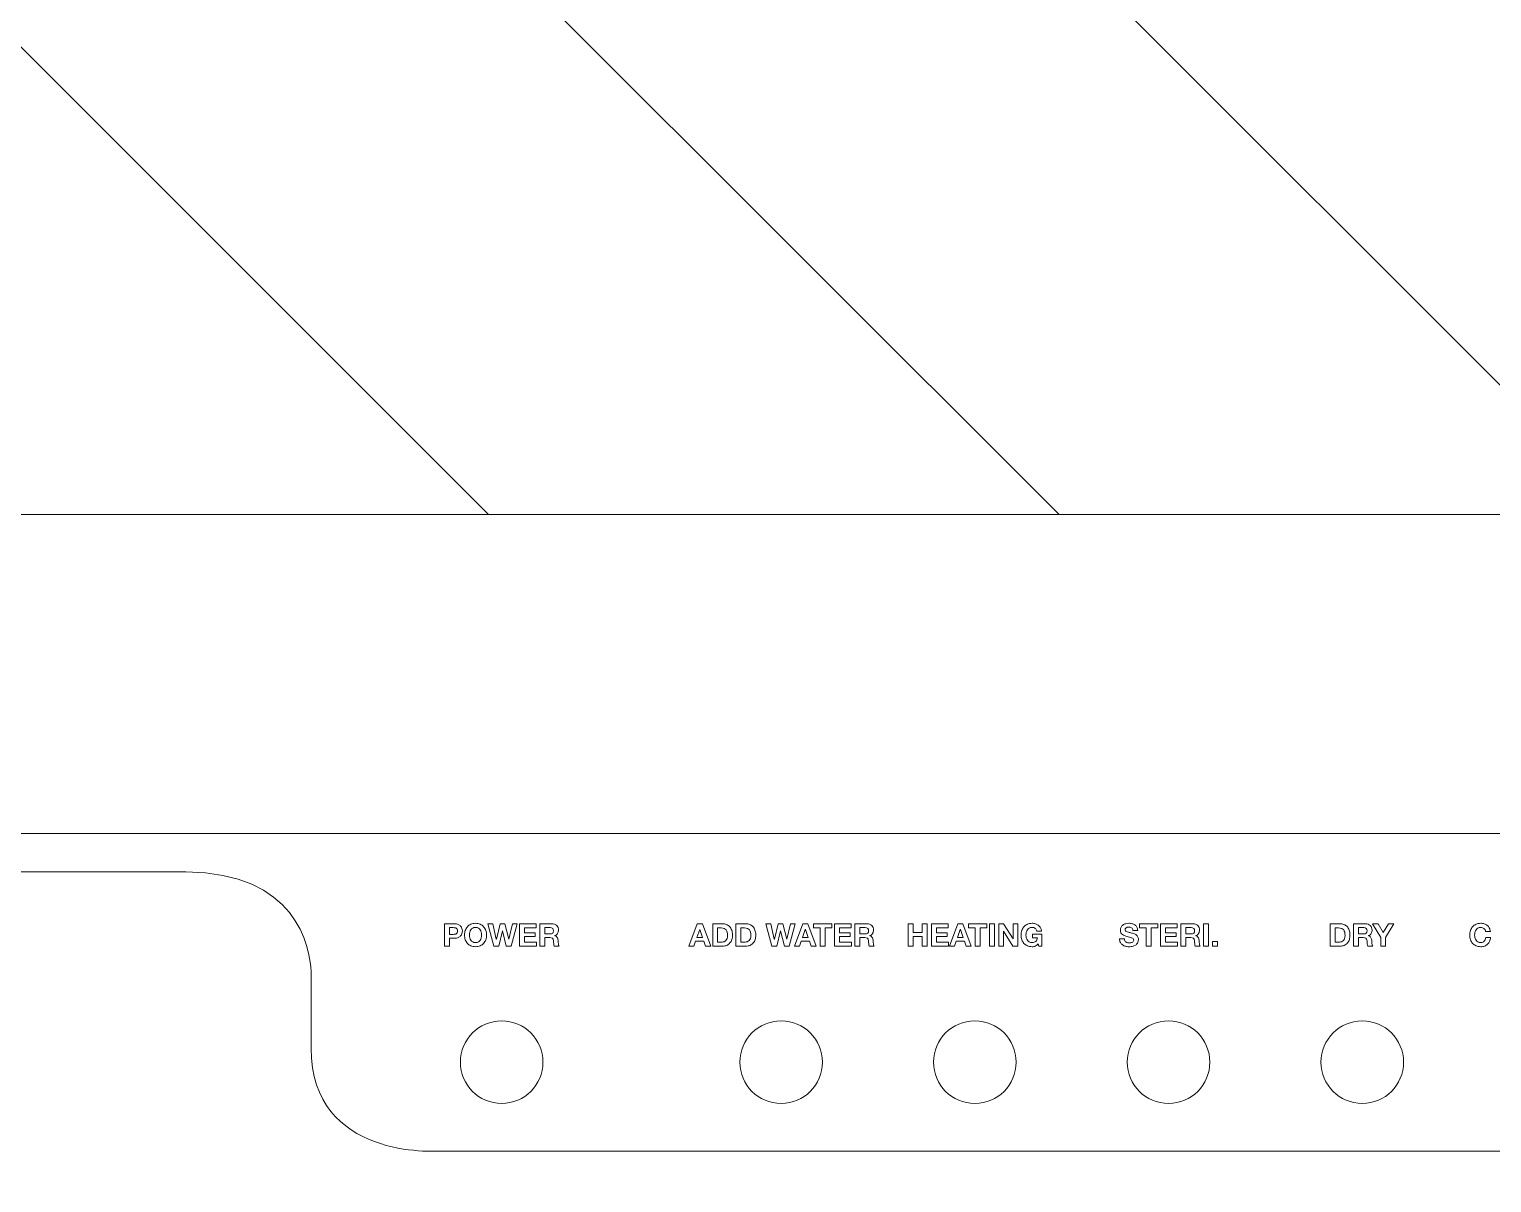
# Model space of a CAD drawing. Header units: millimetres. Extents: x 0 to 80449, y -23917 to 9476.
# Drawn here: x 9641.4 to 9871.7, y 4319.7 to 4501.4 of the extents above; entities that cross this region are included whole.
import ezdxf

# ---------------------------------------------------------------- set-up
doc = ezdxf.new("R2010")
doc.units = ezdxf.units.MM
doc.layers.get('0').update_dxf_attribs({"lineweight": 15})
doc.layers.add('D', color=3, linetype='Continuous', lineweight=13)

msp = doc.modelspace()

# ---------------------------------------------------------------- hatches: boundary and pattern name
at = {"layer": 'D'}
h = msp.add_hatch(dxfattribs=at)
h.set_pattern_fill('ANSI31', color=256, scale=20, angle=90, style=0)
h.set_pattern_definition([(135, (-17162.68, -4440.126), (-44.90128, -44.90128), [])])
h.paths.add_polyline_path([(10458.786, 4411.891), (11128.786, 4411.891), (11128.786, 5324.956), (8628.786, 5324.956), (8628.786, 4411.891), (9298.786, 4411.891), (9298.786, 2624.956), (9428.786, 2624.956), (9428.786, 4424.956), (10328.786, 4424.956), (10328.786, 2624.956), (10458.786, 2624.956)])

# ---------------------------------------------------------------- linework, layer by layer
for p, q in [((9428.786, 4424.956), (10328.786, 4424.956)), ((10253.786, 4374.706), (9503.786, 4374.706)), ((9503.786, 4368.706), (9666.065, 4368.706))]:
    msp.add_line(p, q)
for points in [[(9716.52, 4356.97), (9715.923, 4359.371), (9715.913, 4359.371), (9715.325, 4356.97), (9714.54, 4356.97), (9713.606, 4360.497), (9714.382, 4360.497), (9714.94, 4358.096), (9714.95, 4358.096), (9715.562, 4360.497), (9716.288, 4360.497), (9716.891, 4358.067), (9716.9, 4358.067), (9717.478, 4360.497), (9718.239, 4360.497), (9717.291, 4356.97), (9716.52, 4356.97)], [(9721.232, 4360.497), (9721.232, 4359.845), (9719.37, 4359.845), (9719.37, 4359.089), (9721.079, 4359.089), (9721.079, 4358.486), (9719.37, 4358.486), (9719.37, 4357.622), (9721.271, 4357.622), (9721.271, 4356.97), (9718.594, 4356.97), (9718.594, 4360.497), (9721.232, 4360.497)], [(9747.388, 4360.497), (9748.706, 4356.97), (9747.901, 4356.97), (9747.634, 4357.755), (9746.316, 4357.755), (9746.039, 4356.97), (9745.259, 4356.97), (9746.592, 4360.497), (9747.388, 4360.497)], [(9747.432, 4358.333), (9746.987, 4359.627), (9746.978, 4359.627), (9746.518, 4358.333), (9747.432, 4358.333)], [(9760.293, 4356.97), (9759.695, 4359.371), (9759.685, 4359.371), (9759.098, 4356.97), (9758.312, 4356.97), (9757.379, 4360.497), (9758.154, 4360.497), (9758.712, 4358.096), (9758.722, 4358.096), (9759.335, 4360.497), (9760.061, 4360.497), (9760.663, 4358.067), (9760.673, 4358.067), (9761.251, 4360.497), (9762.012, 4360.497), (9761.063, 4356.97), (9760.293, 4356.97)], [(9764.007, 4360.497), (9765.326, 4356.97), (9764.52, 4356.97), (9764.254, 4357.755), (9762.935, 4357.755), (9762.659, 4356.97), (9761.878, 4356.97), (9763.212, 4360.497), (9764.007, 4360.497)], [(9764.051, 4358.333), (9763.607, 4359.627), (9763.597, 4359.627), (9763.138, 4358.333), (9764.051, 4358.333)], [(9764.901, 4359.845), (9764.901, 4360.497), (9767.79, 4360.497), (9767.79, 4359.845), (9766.733, 4359.845), (9766.733, 4356.97), (9765.958, 4356.97), (9765.958, 4359.845), (9764.901, 4359.845)], [(9770.832, 4360.497), (9770.832, 4359.845), (9768.97, 4359.845), (9768.97, 4359.089), (9770.679, 4359.089), (9770.679, 4358.486), (9768.97, 4358.486), (9768.97, 4357.622), (9770.872, 4357.622), (9770.872, 4356.97), (9768.195, 4356.97), (9768.195, 4360.497), (9770.832, 4360.497)], [(9780.566, 4360.497), (9780.566, 4359.143), (9781.993, 4359.143), (9781.993, 4360.497), (9782.769, 4360.497), (9782.769, 4356.97), (9781.993, 4356.97), (9781.993, 4358.491), (9780.566, 4358.491), (9780.566, 4356.97), (9779.79, 4356.97), (9779.79, 4360.497), (9780.566, 4360.497)], [(9786.087, 4360.497), (9786.087, 4359.845), (9784.225, 4359.845), (9784.225, 4359.089), (9785.934, 4359.089), (9785.934, 4358.486), (9784.225, 4358.486), (9784.225, 4357.622), (9786.127, 4357.622), (9786.127, 4356.97), (9783.45, 4356.97), (9783.45, 4360.497), (9786.087, 4360.497)], [(9788.409, 4360.497), (9789.727, 4356.97), (9788.922, 4356.97), (9788.656, 4357.755), (9787.337, 4357.755), (9787.06, 4356.97), (9786.28, 4356.97), (9787.613, 4360.497), (9788.409, 4360.497)], [(9788.453, 4358.333), (9788.009, 4359.627), (9787.999, 4359.627), (9787.539, 4358.333), (9788.453, 4358.333)], [(9789.303, 4359.845), (9789.303, 4360.497), (9792.192, 4360.497), (9792.192, 4359.845), (9791.135, 4359.845), (9791.135, 4356.97), (9790.359, 4356.97), (9790.359, 4359.845), (9789.303, 4359.845)], [(9793.372, 4360.497), (9793.372, 4356.97), (9792.596, 4356.97), (9792.596, 4360.497), (9793.372, 4360.497)], [(9794.824, 4360.497), (9796.296, 4358.131), (9796.305, 4358.131), (9796.305, 4360.497), (9797.032, 4360.497), (9797.032, 4356.97), (9796.256, 4356.97), (9794.789, 4359.331), (9794.78, 4359.331), (9794.78, 4356.97), (9794.053, 4356.97), (9794.053, 4360.497), (9794.824, 4360.497)], [(9816.226, 4359.845), (9816.226, 4360.497), (9819.116, 4360.497), (9819.116, 4359.845), (9818.059, 4359.845), (9818.059, 4356.97), (9817.283, 4356.97), (9817.283, 4359.845), (9816.226, 4359.845)], [(9822.158, 4360.497), (9822.158, 4359.845), (9820.296, 4359.845), (9820.296, 4359.089), (9822.005, 4359.089), (9822.005, 4358.486), (9820.296, 4358.486), (9820.296, 4357.622), (9822.197, 4357.622), (9822.197, 4356.97), (9819.52, 4356.97), (9819.52, 4360.497), (9822.158, 4360.497)], [(9827.062, 4360.497), (9827.062, 4356.97), (9826.287, 4356.97), (9826.287, 4360.497), (9827.062, 4360.497)], [(9852.893, 4360.497), (9853.762, 4360.497), (9854.588, 4359.104), (9855.407, 4360.497), (9856.271, 4360.497), (9854.963, 4358.323), (9854.963, 4356.97), (9854.187, 4356.97), (9854.187, 4358.343), (9852.893, 4360.497)], [(9828.474, 4357.731), (9828.474, 4356.97), (9827.699, 4356.97), (9827.699, 4357.731), (9828.474, 4357.731)]]:
    msp.add_lwpolyline(points)
for centre in [(9715.786, 4338.706), (9759.786, 4338.706), (9790.286, 4338.706), (9820.786, 4338.706), (9851.286, 4338.706)]:
    msp.add_circle(centre, 6.5)
msp.add_open_spline([(9685.786, 4352.952), (9685.578, 4357.027), (9683.443, 4368.479), (9666.065, 4368.706)], degree=3)
for points, knots in [([(9708.386, 4360.497), (9708.606, 4360.497), (9708.794, 4360.464), (9708.949, 4360.4), (9709.104, 4360.336), (9709.23, 4360.251), (9709.327, 4360.146), (9709.424, 4360.04), (9709.495, 4359.92), (9709.539, 4359.785), (9709.584, 4359.65), (9709.606, 4359.51), (9709.606, 4359.366), (9709.606, 4359.224), (9709.584, 4359.085), (9709.539, 4358.948), (9709.495, 4358.812), (9709.424, 4358.69), (9709.327, 4358.585), (9709.23, 4358.48), (9709.104, 4358.395), (9708.949, 4358.331), (9708.794, 4358.267), (9708.606, 4358.235), (9708.386, 4358.235), (9708.386, 4358.235), (9707.571, 4358.235), (9707.571, 4358.235), (9707.571, 4358.235), (9707.571, 4356.97), (9707.571, 4356.97), (9707.571, 4356.97), (9706.795, 4356.97), (9706.795, 4356.97), (9706.795, 4356.97), (9706.795, 4360.497), (9706.795, 4360.497), (9706.795, 4360.497), (9708.386, 4360.497), (9708.386, 4360.497)], [0, 0, 0, 0, 1, 1, 1, 2, 2, 2, 3, 3, 3, 4, 4, 4, 5, 5, 5, 6, 6, 6, 7, 7, 7, 8, 8, 8, 9, 9, 9, 10, 10, 10, 11, 11, 11, 12, 12, 12, 13, 13, 13, 13]), ([(9708.173, 4358.837), (9708.262, 4358.837), (9708.348, 4358.844), (9708.43, 4358.857), (9708.512, 4358.87), (9708.585, 4358.895), (9708.648, 4358.933), (9708.71, 4358.971), (9708.76, 4359.025), (9708.798, 4359.094), (9708.836, 4359.163), (9708.855, 4359.254), (9708.855, 4359.366), (9708.855, 4359.478), (9708.836, 4359.568), (9708.798, 4359.637), (9708.76, 4359.706), (9708.71, 4359.76), (9708.648, 4359.798), (9708.585, 4359.835), (9708.512, 4359.861), (9708.43, 4359.874), (9708.348, 4359.887), (9708.262, 4359.894), (9708.173, 4359.894), (9708.173, 4359.894), (9707.571, 4359.894), (9707.571, 4359.894), (9707.571, 4359.894), (9707.571, 4358.837), (9707.571, 4358.837), (9707.571, 4358.837), (9708.173, 4358.837), (9708.173, 4358.837)], [0, 0, 0, 0, 1, 1, 1, 2, 2, 2, 3, 3, 3, 4, 4, 4, 5, 5, 5, 6, 6, 6, 7, 7, 7, 8, 8, 8, 9, 9, 9, 10, 10, 10, 11, 11, 11, 11]), ([(9710.055, 4359.452), (9710.134, 4359.678), (9710.248, 4359.874), (9710.396, 4360.042), (9710.544, 4360.21), (9710.726, 4360.342), (9710.942, 4360.437), (9711.157, 4360.533), (9711.4, 4360.58), (9711.67, 4360.58), (9711.943, 4360.58), (9712.187, 4360.533), (9712.401, 4360.437), (9712.615, 4360.342), (9712.796, 4360.21), (9712.944, 4360.042), (9713.093, 4359.874), (9713.206, 4359.678), (9713.285, 4359.452), (9713.364, 4359.226), (9713.404, 4358.982), (9713.404, 4358.719), (9713.404, 4358.462), (9713.364, 4358.222), (9713.285, 4358), (9713.206, 4357.778), (9713.093, 4357.584), (9712.944, 4357.42), (9712.796, 4357.255), (9712.615, 4357.126), (9712.401, 4357.032), (9712.187, 4356.938), (9711.943, 4356.891), (9711.67, 4356.891), (9711.4, 4356.891), (9711.157, 4356.938), (9710.942, 4357.032), (9710.726, 4357.126), (9710.544, 4357.255), (9710.396, 4357.42), (9710.248, 4357.584), (9710.134, 4357.778), (9710.055, 4358), (9709.976, 4358.222), (9709.937, 4358.462), (9709.937, 4358.719), (9709.937, 4358.982), (9709.976, 4359.226), (9710.055, 4359.452)], [0, 0, 0, 0, 1, 1, 1, 2, 2, 2, 3, 3, 3, 4, 4, 4, 5, 5, 5, 6, 6, 6, 7, 7, 7, 8, 8, 8, 9, 9, 9, 10, 10, 10, 11, 11, 11, 12, 12, 12, 13, 13, 13, 14, 14, 14, 15, 15, 15, 16, 16, 16, 16]), ([(9710.764, 4358.286), (9710.798, 4358.146), (9710.854, 4358.02), (9710.929, 4357.909), (9711.005, 4357.797), (9711.104, 4357.707), (9711.226, 4357.639), (9711.347, 4357.572), (9711.496, 4357.538), (9711.67, 4357.538), (9711.845, 4357.538), (9711.993, 4357.572), (9712.115, 4357.639), (9712.236, 4357.707), (9712.335, 4357.797), (9712.411, 4357.909), (9712.487, 4358.02), (9712.542, 4358.146), (9712.576, 4358.286), (9712.611, 4358.426), (9712.628, 4358.57), (9712.628, 4358.719), (9712.628, 4358.873), (9712.611, 4359.023), (9712.576, 4359.168), (9712.542, 4359.313), (9712.487, 4359.442), (9712.411, 4359.556), (9712.335, 4359.669), (9712.236, 4359.76), (9712.115, 4359.827), (9711.993, 4359.895), (9711.845, 4359.929), (9711.67, 4359.929), (9711.496, 4359.929), (9711.347, 4359.895), (9711.226, 4359.827), (9711.104, 4359.76), (9711.005, 4359.669), (9710.929, 4359.556), (9710.854, 4359.442), (9710.798, 4359.313), (9710.764, 4359.168), (9710.729, 4359.023), (9710.712, 4358.873), (9710.712, 4358.719), (9710.712, 4358.57), (9710.729, 4358.426), (9710.764, 4358.286)], [0, 0, 0, 0, 1, 1, 1, 2, 2, 2, 3, 3, 3, 4, 4, 4, 5, 5, 5, 6, 6, 6, 7, 7, 7, 8, 8, 8, 9, 9, 9, 10, 10, 10, 11, 11, 11, 12, 12, 12, 13, 13, 13, 14, 14, 14, 15, 15, 15, 16, 16, 16, 16]), ([(9723.696, 4360.497), (9723.854, 4360.497), (9723.997, 4360.471), (9724.123, 4360.42), (9724.25, 4360.369), (9724.359, 4360.299), (9724.449, 4360.21), (9724.54, 4360.121), (9724.609, 4360.018), (9724.657, 4359.901), (9724.705, 4359.784), (9724.729, 4359.659), (9724.729, 4359.524), (9724.729, 4359.316), (9724.685, 4359.137), (9724.598, 4358.985), (9724.51, 4358.834), (9724.368, 4358.719), (9724.17, 4358.64), (9724.17, 4358.64), (9724.17, 4358.63), (9724.17, 4358.63), (9724.266, 4358.603), (9724.345, 4358.563), (9724.407, 4358.509), (9724.47, 4358.454), (9724.521, 4358.39), (9724.561, 4358.316), (9724.6, 4358.242), (9724.629, 4358.16), (9724.647, 4358.072), (9724.665, 4357.983), (9724.677, 4357.894), (9724.684, 4357.805), (9724.687, 4357.749), (9724.691, 4357.683), (9724.694, 4357.607), (9724.697, 4357.532), (9724.703, 4357.454), (9724.711, 4357.375), (9724.719, 4357.296), (9724.733, 4357.221), (9724.751, 4357.151), (9724.769, 4357.08), (9724.796, 4357.02), (9724.832, 4356.97), (9724.832, 4356.97), (9724.057, 4356.97), (9724.057, 4356.97), (9724.014, 4357.082), (9723.988, 4357.215), (9723.978, 4357.37), (9723.968, 4357.525), (9723.953, 4357.673), (9723.933, 4357.815), (9723.907, 4357.999), (9723.851, 4358.134), (9723.765, 4358.22), (9723.68, 4358.305), (9723.54, 4358.348), (9723.346, 4358.348), (9723.346, 4358.348), (9722.57, 4358.348), (9722.57, 4358.348), (9722.57, 4358.348), (9722.57, 4356.97), (9722.57, 4356.97), (9722.57, 4356.97), (9721.795, 4356.97), (9721.795, 4356.97), (9721.795, 4356.97), (9721.795, 4360.497), (9721.795, 4360.497), (9721.795, 4360.497), (9723.696, 4360.497), (9723.696, 4360.497)], [0, 0, 0, 0, 1, 1, 1, 2, 2, 2, 3, 3, 3, 4, 4, 4, 5, 5, 5, 6, 6, 6, 7, 7, 7, 8, 8, 8, 9, 9, 9, 10, 10, 10, 11, 11, 11, 12, 12, 12, 13, 13, 13, 14, 14, 14, 15, 15, 15, 16, 16, 16, 17, 17, 17, 18, 18, 18, 19, 19, 19, 20, 20, 20, 21, 21, 21, 22, 22, 22, 23, 23, 23, 24, 24, 24, 25, 25, 25, 25]), ([(9723.42, 4358.901), (9723.598, 4358.901), (9723.731, 4358.941), (9723.82, 4359.02), (9723.909, 4359.099), (9723.953, 4359.227), (9723.953, 4359.405), (9723.953, 4359.576), (9723.909, 4359.701), (9723.82, 4359.778), (9723.731, 4359.855), (9723.598, 4359.894), (9723.42, 4359.894), (9723.42, 4359.894), (9722.57, 4359.894), (9722.57, 4359.894), (9722.57, 4359.894), (9722.57, 4358.901), (9722.57, 4358.901), (9722.57, 4358.901), (9723.42, 4358.901), (9723.42, 4358.901)], [0, 0, 0, 0, 1, 1, 1, 2, 2, 2, 3, 3, 3, 4, 4, 4, 5, 5, 5, 6, 6, 6, 7, 7, 7, 7]), ([(9750.534, 4360.497), (9750.761, 4360.497), (9750.972, 4360.46), (9751.168, 4360.388), (9751.364, 4360.315), (9751.534, 4360.207), (9751.677, 4360.062), (9751.82, 4359.917), (9751.932, 4359.736), (9752.013, 4359.519), (9752.093, 4359.301), (9752.134, 4359.046), (9752.134, 4358.753), (9752.134, 4358.496), (9752.101, 4358.259), (9752.035, 4358.042), (9751.969, 4357.825), (9751.87, 4357.637), (9751.736, 4357.479), (9751.603, 4357.321), (9751.436, 4357.197), (9751.237, 4357.106), (9751.038, 4357.015), (9750.803, 4356.97), (9750.534, 4356.97), (9750.534, 4356.97), (9749.012, 4356.97), (9749.012, 4356.97), (9749.012, 4356.97), (9749.012, 4360.497), (9749.012, 4360.497), (9749.012, 4360.497), (9750.534, 4360.497), (9750.534, 4360.497)], [0, 0, 0, 0, 1, 1, 1, 2, 2, 2, 3, 3, 3, 4, 4, 4, 5, 5, 5, 6, 6, 6, 7, 7, 7, 8, 8, 8, 9, 9, 9, 10, 10, 10, 11, 11, 11, 11]), ([(9750.479, 4357.622), (9750.591, 4357.622), (9750.7, 4357.64), (9750.805, 4357.676), (9750.911, 4357.713), (9751.004, 4357.773), (9751.087, 4357.857), (9751.169, 4357.941), (9751.235, 4358.05), (9751.284, 4358.185), (9751.334, 4358.32), (9751.358, 4358.485), (9751.358, 4358.679), (9751.358, 4358.857), (9751.341, 4359.017), (9751.307, 4359.161), (9751.272, 4359.304), (9751.215, 4359.426), (9751.136, 4359.529), (9751.057, 4359.63), (9750.953, 4359.709), (9750.823, 4359.763), (9750.692, 4359.817), (9750.532, 4359.845), (9750.341, 4359.845), (9750.341, 4359.845), (9749.788, 4359.845), (9749.788, 4359.845), (9749.788, 4359.845), (9749.788, 4357.622), (9749.788, 4357.622), (9749.788, 4357.622), (9750.479, 4357.622), (9750.479, 4357.622)], [0, 0, 0, 0, 1, 1, 1, 2, 2, 2, 3, 3, 3, 4, 4, 4, 5, 5, 5, 6, 6, 6, 7, 7, 7, 8, 8, 8, 9, 9, 9, 10, 10, 10, 11, 11, 11, 11]), ([(9754.193, 4360.497), (9754.42, 4360.497), (9754.632, 4360.46), (9754.828, 4360.388), (9755.024, 4360.315), (9755.193, 4360.207), (9755.337, 4360.062), (9755.48, 4359.917), (9755.592, 4359.736), (9755.673, 4359.519), (9755.753, 4359.301), (9755.793, 4359.046), (9755.793, 4358.753), (9755.793, 4358.496), (9755.761, 4358.259), (9755.695, 4358.042), (9755.629, 4357.825), (9755.529, 4357.637), (9755.396, 4357.479), (9755.263, 4357.321), (9755.096, 4357.197), (9754.897, 4357.106), (9754.698, 4357.015), (9754.463, 4356.97), (9754.193, 4356.97), (9754.193, 4356.97), (9752.672, 4356.97), (9752.672, 4356.97), (9752.672, 4356.97), (9752.672, 4360.497), (9752.672, 4360.497), (9752.672, 4360.497), (9754.193, 4360.497), (9754.193, 4360.497)], [0, 0, 0, 0, 1, 1, 1, 2, 2, 2, 3, 3, 3, 4, 4, 4, 5, 5, 5, 6, 6, 6, 7, 7, 7, 8, 8, 8, 9, 9, 9, 10, 10, 10, 11, 11, 11, 11]), ([(9754.139, 4357.622), (9754.251, 4357.622), (9754.359, 4357.64), (9754.465, 4357.676), (9754.57, 4357.713), (9754.664, 4357.773), (9754.747, 4357.857), (9754.829, 4357.941), (9754.895, 4358.05), (9754.944, 4358.185), (9754.993, 4358.32), (9755.018, 4358.485), (9755.018, 4358.679), (9755.018, 4358.857), (9755.001, 4359.017), (9754.966, 4359.161), (9754.932, 4359.304), (9754.875, 4359.426), (9754.796, 4359.529), (9754.717, 4359.63), (9754.612, 4359.709), (9754.482, 4359.763), (9754.352, 4359.817), (9754.192, 4359.845), (9754.001, 4359.845), (9754.001, 4359.845), (9753.448, 4359.845), (9753.448, 4359.845), (9753.448, 4359.845), (9753.448, 4357.622), (9753.448, 4357.622), (9753.448, 4357.622), (9754.139, 4357.622), (9754.139, 4357.622)], [0, 0, 0, 0, 1, 1, 1, 2, 2, 2, 3, 3, 3, 4, 4, 4, 5, 5, 5, 6, 6, 6, 7, 7, 7, 8, 8, 8, 9, 9, 9, 10, 10, 10, 11, 11, 11, 11]), ([(9773.297, 4360.497), (9773.455, 4360.497), (9773.597, 4360.471), (9773.724, 4360.42), (9773.851, 4360.369), (9773.959, 4360.299), (9774.05, 4360.21), (9774.141, 4360.121), (9774.21, 4360.018), (9774.257, 4359.901), (9774.305, 4359.784), (9774.329, 4359.659), (9774.329, 4359.524), (9774.329, 4359.316), (9774.285, 4359.137), (9774.198, 4358.985), (9774.111, 4358.834), (9773.968, 4358.719), (9773.771, 4358.64), (9773.771, 4358.64), (9773.771, 4358.63), (9773.771, 4358.63), (9773.866, 4358.603), (9773.946, 4358.563), (9774.008, 4358.509), (9774.071, 4358.454), (9774.122, 4358.39), (9774.161, 4358.316), (9774.201, 4358.242), (9774.229, 4358.16), (9774.247, 4358.072), (9774.266, 4357.983), (9774.278, 4357.894), (9774.285, 4357.805), (9774.288, 4357.749), (9774.291, 4357.683), (9774.294, 4357.607), (9774.298, 4357.532), (9774.303, 4357.454), (9774.312, 4357.375), (9774.32, 4357.296), (9774.333, 4357.221), (9774.351, 4357.151), (9774.369, 4357.08), (9774.396, 4357.02), (9774.433, 4356.97), (9774.433, 4356.97), (9773.657, 4356.97), (9773.657, 4356.97), (9773.615, 4357.082), (9773.588, 4357.215), (9773.578, 4357.37), (9773.568, 4357.525), (9773.554, 4357.673), (9773.534, 4357.815), (9773.507, 4357.999), (9773.451, 4358.134), (9773.366, 4358.22), (9773.28, 4358.305), (9773.14, 4358.348), (9772.946, 4358.348), (9772.946, 4358.348), (9772.171, 4358.348), (9772.171, 4358.348), (9772.171, 4358.348), (9772.171, 4356.97), (9772.171, 4356.97), (9772.171, 4356.97), (9771.395, 4356.97), (9771.395, 4356.97), (9771.395, 4356.97), (9771.395, 4360.497), (9771.395, 4360.497), (9771.395, 4360.497), (9773.297, 4360.497), (9773.297, 4360.497)], [0, 0, 0, 0, 1, 1, 1, 2, 2, 2, 3, 3, 3, 4, 4, 4, 5, 5, 5, 6, 6, 6, 7, 7, 7, 8, 8, 8, 9, 9, 9, 10, 10, 10, 11, 11, 11, 12, 12, 12, 13, 13, 13, 14, 14, 14, 15, 15, 15, 16, 16, 16, 17, 17, 17, 18, 18, 18, 19, 19, 19, 20, 20, 20, 21, 21, 21, 22, 22, 22, 23, 23, 23, 24, 24, 24, 25, 25, 25, 25]), ([(9773.02, 4358.901), (9773.198, 4358.901), (9773.331, 4358.941), (9773.42, 4359.02), (9773.509, 4359.099), (9773.554, 4359.227), (9773.554, 4359.405), (9773.554, 4359.576), (9773.509, 4359.701), (9773.42, 4359.778), (9773.331, 4359.855), (9773.198, 4359.894), (9773.02, 4359.894), (9773.02, 4359.894), (9772.171, 4359.894), (9772.171, 4359.894), (9772.171, 4359.894), (9772.171, 4358.901), (9772.171, 4358.901), (9772.171, 4358.901), (9773.02, 4358.901), (9773.02, 4358.901)], [0, 0, 0, 0, 1, 1, 1, 2, 2, 2, 3, 3, 3, 4, 4, 4, 5, 5, 5, 6, 6, 6, 7, 7, 7, 7]), ([(9799.802, 4356.997), (9799.634, 4356.927), (9799.465, 4356.891), (9799.294, 4356.891), (9799.024, 4356.891), (9798.781, 4356.938), (9798.565, 4357.032), (9798.349, 4357.126), (9798.167, 4357.255), (9798.019, 4357.42), (9797.871, 4357.584), (9797.757, 4357.778), (9797.679, 4358), (9797.599, 4358.222), (9797.56, 4358.462), (9797.56, 4358.719), (9797.56, 4358.982), (9797.599, 4359.226), (9797.679, 4359.452), (9797.757, 4359.678), (9797.871, 4359.874), (9798.019, 4360.042), (9798.167, 4360.21), (9798.349, 4360.342), (9798.565, 4360.437), (9798.781, 4360.533), (9799.024, 4360.58), (9799.294, 4360.58), (9799.474, 4360.58), (9799.65, 4360.553), (9799.819, 4360.499), (9799.989, 4360.445), (9800.142, 4360.365), (9800.279, 4360.26), (9800.415, 4360.154), (9800.528, 4360.024), (9800.617, 4359.869), (9800.706, 4359.715), (9800.76, 4359.537), (9800.78, 4359.336), (9800.78, 4359.336), (9800.039, 4359.336), (9800.039, 4359.336), (9799.993, 4359.534), (9799.904, 4359.682), (9799.772, 4359.78), (9799.641, 4359.879), (9799.481, 4359.929), (9799.294, 4359.929), (9799.119, 4359.929), (9798.971, 4359.895), (9798.849, 4359.827), (9798.727, 4359.76), (9798.628, 4359.669), (9798.553, 4359.556), (9798.477, 4359.442), (9798.422, 4359.313), (9798.387, 4359.168), (9798.353, 4359.023), (9798.336, 4358.873), (9798.336, 4358.719), (9798.336, 4358.57), (9798.353, 4358.426), (9798.387, 4358.286), (9798.422, 4358.146), (9798.477, 4358.02), (9798.553, 4357.909), (9798.628, 4357.797), (9798.727, 4357.707), (9798.849, 4357.639), (9798.971, 4357.572), (9799.119, 4357.538), (9799.294, 4357.538), (9799.55, 4357.538), (9799.749, 4357.603), (9799.889, 4357.733), (9800.028, 4357.863), (9800.11, 4358.052), (9800.133, 4358.299), (9800.133, 4358.299), (9799.353, 4358.299), (9799.353, 4358.299), (9799.353, 4358.299), (9799.353, 4358.877), (9799.353, 4358.877), (9799.353, 4358.877), (9800.835, 4358.877), (9800.835, 4358.877), (9800.835, 4358.877), (9800.835, 4356.97), (9800.835, 4356.97), (9800.835, 4356.97), (9800.341, 4356.97), (9800.341, 4356.97), (9800.341, 4356.97), (9800.262, 4357.37), (9800.262, 4357.37), (9800.123, 4357.192), (9799.97, 4357.068), (9799.802, 4356.997)], [0, 0, 0, 0, 1, 1, 1, 2, 2, 2, 3, 3, 3, 4, 4, 4, 5, 5, 5, 6, 6, 6, 7, 7, 7, 8, 8, 8, 9, 9, 9, 10, 10, 10, 11, 11, 11, 12, 12, 12, 13, 13, 13, 14, 14, 14, 15, 15, 15, 16, 16, 16, 17, 17, 17, 18, 18, 18, 19, 19, 19, 20, 20, 20, 21, 21, 21, 22, 22, 22, 23, 23, 23, 24, 24, 24, 25, 25, 25, 26, 26, 26, 27, 27, 27, 28, 28, 28, 29, 29, 29, 30, 30, 30, 31, 31, 31, 32, 32, 32, 33, 33, 33, 33]), ([(9813.89, 4357.839), (9813.933, 4357.757), (9813.99, 4357.69), (9814.061, 4357.639), (9814.132, 4357.588), (9814.215, 4357.551), (9814.31, 4357.526), (9814.405, 4357.501), (9814.504, 4357.489), (9814.606, 4357.489), (9814.675, 4357.489), (9814.75, 4357.495), (9814.828, 4357.506), (9814.908, 4357.518), (9814.982, 4357.54), (9815.051, 4357.573), (9815.12, 4357.606), (9815.177, 4357.651), (9815.224, 4357.708), (9815.27, 4357.766), (9815.293, 4357.839), (9815.293, 4357.928), (9815.293, 4358.024), (9815.262, 4358.101), (9815.202, 4358.16), (9815.141, 4358.22), (9815.061, 4358.269), (9814.962, 4358.309), (9814.863, 4358.348), (9814.751, 4358.383), (9814.626, 4358.412), (9814.501, 4358.442), (9814.374, 4358.475), (9814.246, 4358.511), (9814.114, 4358.544), (9813.986, 4358.584), (9813.86, 4358.632), (9813.735, 4358.68), (9813.623, 4358.741), (9813.525, 4358.817), (9813.426, 4358.893), (9813.346, 4358.988), (9813.285, 4359.101), (9813.224, 4359.215), (9813.194, 4359.352), (9813.194, 4359.514), (9813.194, 4359.695), (9813.232, 4359.852), (9813.31, 4359.985), (9813.387, 4360.119), (9813.488, 4360.23), (9813.614, 4360.319), (9813.739, 4360.408), (9813.88, 4360.474), (9814.039, 4360.516), (9814.196, 4360.559), (9814.354, 4360.58), (9814.513, 4360.58), (9814.697, 4360.58), (9814.874, 4360.56), (9815.043, 4360.519), (9815.213, 4360.478), (9815.363, 4360.411), (9815.495, 4360.319), (9815.627, 4360.226), (9815.731, 4360.109), (9815.809, 4359.966), (9815.886, 4359.822), (9815.925, 4359.649), (9815.925, 4359.445), (9815.925, 4359.445), (9815.174, 4359.445), (9815.174, 4359.445), (9815.168, 4359.55), (9815.145, 4359.637), (9815.108, 4359.706), (9815.07, 4359.776), (9815.02, 4359.83), (9814.957, 4359.869), (9814.894, 4359.909), (9814.823, 4359.937), (9814.742, 4359.953), (9814.661, 4359.97), (9814.574, 4359.978), (9814.478, 4359.978), (9814.415, 4359.978), (9814.353, 4359.971), (9814.29, 4359.958), (9814.228, 4359.945), (9814.171, 4359.922), (9814.12, 4359.889), (9814.069, 4359.856), (9814.027, 4359.815), (9813.994, 4359.766), (9813.961, 4359.716), (9813.944, 4359.654), (9813.944, 4359.578), (9813.944, 4359.509), (9813.958, 4359.453), (9813.984, 4359.41), (9814.01, 4359.367), (9814.062, 4359.328), (9814.139, 4359.291), (9814.217, 4359.255), (9814.324, 4359.219), (9814.461, 4359.183), (9814.597, 4359.146), (9814.776, 4359.1), (9814.997, 4359.044), (9815.062, 4359.031), (9815.154, 4359.007), (9815.27, 4358.973), (9815.388, 4358.938), (9815.503, 4358.883), (9815.619, 4358.807), (9815.734, 4358.732), (9815.834, 4358.63), (9815.917, 4358.504), (9816.002, 4358.377), (9816.044, 4358.215), (9816.044, 4358.017), (9816.044, 4357.856), (9816.012, 4357.706), (9815.95, 4357.568), (9815.887, 4357.429), (9815.794, 4357.31), (9815.671, 4357.21), (9815.547, 4357.109), (9815.394, 4357.031), (9815.211, 4356.975), (9815.029, 4356.919), (9814.817, 4356.891), (9814.577, 4356.891), (9814.382, 4356.891), (9814.194, 4356.915), (9814.011, 4356.963), (9813.828, 4357.01), (9813.667, 4357.085), (9813.527, 4357.188), (9813.387, 4357.29), (9813.276, 4357.42), (9813.194, 4357.578), (9813.111, 4357.736), (9813.072, 4357.923), (9813.075, 4358.141), (9813.075, 4358.141), (9813.826, 4358.141), (9813.826, 4358.141), (9813.826, 4358.022), (9813.847, 4357.922), (9813.89, 4357.839)], [0, 0, 0, 0, 1, 1, 1, 2, 2, 2, 3, 3, 3, 4, 4, 4, 5, 5, 5, 6, 6, 6, 7, 7, 7, 8, 8, 8, 9, 9, 9, 10, 10, 10, 11, 11, 11, 12, 12, 12, 13, 13, 13, 14, 14, 14, 15, 15, 15, 16, 16, 16, 17, 17, 17, 18, 18, 18, 19, 19, 19, 20, 20, 20, 21, 21, 21, 22, 22, 22, 23, 23, 23, 24, 24, 24, 25, 25, 25, 26, 26, 26, 27, 27, 27, 28, 28, 28, 29, 29, 29, 30, 30, 30, 31, 31, 31, 32, 32, 32, 33, 33, 33, 34, 34, 34, 35, 35, 35, 36, 36, 36, 37, 37, 37, 38, 38, 38, 39, 39, 39, 40, 40, 40, 41, 41, 41, 42, 42, 42, 43, 43, 43, 44, 44, 44, 45, 45, 45, 46, 46, 46, 47, 47, 47, 48, 48, 48, 49, 49, 49, 50, 50, 50, 50]), ([(9824.623, 4360.497), (9824.78, 4360.497), (9824.923, 4360.471), (9825.05, 4360.42), (9825.176, 4360.369), (9825.285, 4360.299), (9825.376, 4360.21), (9825.466, 4360.121), (9825.535, 4360.018), (9825.583, 4359.901), (9825.631, 4359.784), (9825.655, 4359.659), (9825.655, 4359.524), (9825.655, 4359.316), (9825.611, 4359.137), (9825.524, 4358.985), (9825.437, 4358.834), (9825.294, 4358.719), (9825.097, 4358.64), (9825.097, 4358.64), (9825.097, 4358.63), (9825.097, 4358.63), (9825.192, 4358.603), (9825.271, 4358.563), (9825.334, 4358.509), (9825.396, 4358.454), (9825.447, 4358.39), (9825.487, 4358.316), (9825.526, 4358.242), (9825.555, 4358.16), (9825.573, 4358.072), (9825.591, 4357.983), (9825.603, 4357.894), (9825.61, 4357.805), (9825.613, 4357.749), (9825.617, 4357.683), (9825.62, 4357.607), (9825.623, 4357.532), (9825.629, 4357.454), (9825.637, 4357.375), (9825.645, 4357.296), (9825.659, 4357.221), (9825.677, 4357.151), (9825.695, 4357.08), (9825.722, 4357.02), (9825.758, 4356.97), (9825.758, 4356.97), (9824.983, 4356.97), (9824.983, 4356.97), (9824.94, 4357.082), (9824.914, 4357.215), (9824.904, 4357.37), (9824.894, 4357.525), (9824.879, 4357.673), (9824.86, 4357.815), (9824.833, 4357.999), (9824.777, 4358.134), (9824.691, 4358.22), (9824.606, 4358.305), (9824.466, 4358.348), (9824.272, 4358.348), (9824.272, 4358.348), (9823.496, 4358.348), (9823.496, 4358.348), (9823.496, 4358.348), (9823.496, 4356.97), (9823.496, 4356.97), (9823.496, 4356.97), (9822.721, 4356.97), (9822.721, 4356.97), (9822.721, 4356.97), (9822.721, 4360.497), (9822.721, 4360.497), (9822.721, 4360.497), (9824.623, 4360.497), (9824.623, 4360.497)], [0, 0, 0, 0, 1, 1, 1, 2, 2, 2, 3, 3, 3, 4, 4, 4, 5, 5, 5, 6, 6, 6, 7, 7, 7, 8, 8, 8, 9, 9, 9, 10, 10, 10, 11, 11, 11, 12, 12, 12, 13, 13, 13, 14, 14, 14, 15, 15, 15, 16, 16, 16, 17, 17, 17, 18, 18, 18, 19, 19, 19, 20, 20, 20, 21, 21, 21, 22, 22, 22, 23, 23, 23, 24, 24, 24, 25, 25, 25, 25]), ([(9824.346, 4358.901), (9824.524, 4358.901), (9824.657, 4358.941), (9824.746, 4359.02), (9824.835, 4359.099), (9824.879, 4359.227), (9824.879, 4359.405), (9824.879, 4359.576), (9824.835, 4359.701), (9824.746, 4359.778), (9824.657, 4359.855), (9824.524, 4359.894), (9824.346, 4359.894), (9824.346, 4359.894), (9823.496, 4359.894), (9823.496, 4359.894), (9823.496, 4359.894), (9823.496, 4358.901), (9823.496, 4358.901), (9823.496, 4358.901), (9824.346, 4358.901), (9824.346, 4358.901)], [0, 0, 0, 0, 1, 1, 1, 2, 2, 2, 3, 3, 3, 4, 4, 4, 5, 5, 5, 6, 6, 6, 7, 7, 7, 7]), ([(9847.752, 4360.497), (9847.979, 4360.497), (9848.191, 4360.46), (9848.387, 4360.388), (9848.582, 4360.315), (9848.752, 4360.207), (9848.895, 4360.062), (9849.039, 4359.917), (9849.15, 4359.736), (9849.231, 4359.519), (9849.312, 4359.301), (9849.352, 4359.046), (9849.352, 4358.753), (9849.352, 4358.496), (9849.319, 4358.259), (9849.253, 4358.042), (9849.188, 4357.825), (9849.088, 4357.637), (9848.954, 4357.479), (9848.821, 4357.321), (9848.655, 4357.197), (9848.456, 4357.106), (9848.256, 4357.015), (9848.022, 4356.97), (9847.752, 4356.97), (9847.752, 4356.97), (9846.231, 4356.97), (9846.231, 4356.97), (9846.231, 4356.97), (9846.231, 4360.497), (9846.231, 4360.497), (9846.231, 4360.497), (9847.752, 4360.497), (9847.752, 4360.497)], [0, 0, 0, 0, 1, 1, 1, 2, 2, 2, 3, 3, 3, 4, 4, 4, 5, 5, 5, 6, 6, 6, 7, 7, 7, 8, 8, 8, 9, 9, 9, 10, 10, 10, 11, 11, 11, 11]), ([(9847.698, 4357.622), (9847.81, 4357.622), (9847.918, 4357.64), (9848.024, 4357.676), (9848.129, 4357.713), (9848.223, 4357.773), (9848.305, 4357.857), (9848.387, 4357.941), (9848.453, 4358.05), (9848.503, 4358.185), (9848.552, 4358.32), (9848.577, 4358.485), (9848.577, 4358.679), (9848.577, 4358.857), (9848.56, 4359.017), (9848.525, 4359.161), (9848.49, 4359.304), (9848.434, 4359.426), (9848.355, 4359.529), (9848.275, 4359.63), (9848.171, 4359.709), (9848.041, 4359.763), (9847.911, 4359.817), (9847.75, 4359.845), (9847.56, 4359.845), (9847.56, 4359.845), (9847.006, 4359.845), (9847.006, 4359.845), (9847.006, 4359.845), (9847.006, 4357.622), (9847.006, 4357.622), (9847.006, 4357.622), (9847.698, 4357.622), (9847.698, 4357.622)], [0, 0, 0, 0, 1, 1, 1, 2, 2, 2, 3, 3, 3, 4, 4, 4, 5, 5, 5, 6, 6, 6, 7, 7, 7, 8, 8, 8, 9, 9, 9, 10, 10, 10, 11, 11, 11, 11]), ([(9851.792, 4360.497), (9851.95, 4360.497), (9852.093, 4360.471), (9852.219, 4360.42), (9852.346, 4360.369), (9852.455, 4360.299), (9852.545, 4360.21), (9852.636, 4360.121), (9852.705, 4360.018), (9852.753, 4359.901), (9852.8, 4359.784), (9852.824, 4359.659), (9852.824, 4359.524), (9852.824, 4359.316), (9852.781, 4359.137), (9852.693, 4358.985), (9852.606, 4358.834), (9852.464, 4358.719), (9852.266, 4358.64), (9852.266, 4358.64), (9852.266, 4358.63), (9852.266, 4358.63), (9852.362, 4358.603), (9852.441, 4358.563), (9852.503, 4358.509), (9852.566, 4358.454), (9852.617, 4358.39), (9852.656, 4358.316), (9852.696, 4358.242), (9852.725, 4358.16), (9852.743, 4358.072), (9852.761, 4357.983), (9852.773, 4357.894), (9852.78, 4357.805), (9852.783, 4357.749), (9852.786, 4357.683), (9852.79, 4357.607), (9852.793, 4357.532), (9852.799, 4357.454), (9852.807, 4357.375), (9852.815, 4357.296), (9852.828, 4357.221), (9852.846, 4357.151), (9852.865, 4357.08), (9852.892, 4357.02), (9852.928, 4356.97), (9852.928, 4356.97), (9852.153, 4356.97), (9852.153, 4356.97), (9852.11, 4357.082), (9852.083, 4357.215), (9852.074, 4357.37), (9852.064, 4357.525), (9852.049, 4357.673), (9852.029, 4357.815), (9852.003, 4357.999), (9851.947, 4358.134), (9851.861, 4358.22), (9851.776, 4358.305), (9851.635, 4358.348), (9851.441, 4358.348), (9851.441, 4358.348), (9850.666, 4358.348), (9850.666, 4358.348), (9850.666, 4358.348), (9850.666, 4356.97), (9850.666, 4356.97), (9850.666, 4356.97), (9849.89, 4356.97), (9849.89, 4356.97), (9849.89, 4356.97), (9849.89, 4360.497), (9849.89, 4360.497), (9849.89, 4360.497), (9851.792, 4360.497), (9851.792, 4360.497)], [0, 0, 0, 0, 1, 1, 1, 2, 2, 2, 3, 3, 3, 4, 4, 4, 5, 5, 5, 6, 6, 6, 7, 7, 7, 8, 8, 8, 9, 9, 9, 10, 10, 10, 11, 11, 11, 12, 12, 12, 13, 13, 13, 14, 14, 14, 15, 15, 15, 16, 16, 16, 17, 17, 17, 18, 18, 18, 19, 19, 19, 20, 20, 20, 21, 21, 21, 22, 22, 22, 23, 23, 23, 24, 24, 24, 25, 25, 25, 25]), ([(9851.516, 4358.901), (9851.693, 4358.901), (9851.827, 4358.941), (9851.916, 4359.02), (9852.004, 4359.099), (9852.049, 4359.227), (9852.049, 4359.405), (9852.049, 4359.576), (9852.004, 4359.701), (9851.916, 4359.778), (9851.827, 4359.855), (9851.693, 4359.894), (9851.516, 4359.894), (9851.516, 4359.894), (9850.666, 4359.894), (9850.666, 4359.894), (9850.666, 4359.894), (9850.666, 4358.901), (9850.666, 4358.901), (9850.666, 4358.901), (9851.516, 4358.901), (9851.516, 4358.901)], [0, 0, 0, 0, 1, 1, 1, 2, 2, 2, 3, 3, 3, 4, 4, 4, 5, 5, 5, 6, 6, 6, 7, 7, 7, 7]), ([(9870.613, 4359.556), (9870.567, 4359.63), (9870.509, 4359.695), (9870.44, 4359.751), (9870.371, 4359.807), (9870.292, 4359.85), (9870.205, 4359.882), (9870.118, 4359.913), (9870.027, 4359.929), (9869.931, 4359.929), (9869.757, 4359.929), (9869.609, 4359.895), (9869.487, 4359.827), (9869.365, 4359.76), (9869.266, 4359.669), (9869.19, 4359.556), (9869.115, 4359.442), (9869.059, 4359.313), (9869.025, 4359.168), (9868.99, 4359.023), (9868.973, 4358.873), (9868.973, 4358.719), (9868.973, 4358.57), (9868.99, 4358.426), (9869.025, 4358.286), (9869.059, 4358.146), (9869.115, 4358.02), (9869.19, 4357.909), (9869.266, 4357.797), (9869.365, 4357.707), (9869.487, 4357.639), (9869.609, 4357.572), (9869.757, 4357.538), (9869.931, 4357.538), (9870.168, 4357.538), (9870.353, 4357.611), (9870.487, 4357.755), (9870.62, 4357.9), (9870.702, 4358.091), (9870.731, 4358.328), (9870.731, 4358.328), (9871.482, 4358.328), (9871.482, 4358.328), (9871.462, 4358.108), (9871.411, 4357.909), (9871.329, 4357.731), (9871.247, 4357.553), (9871.138, 4357.402), (9871.003, 4357.276), (9870.868, 4357.151), (9870.71, 4357.056), (9870.529, 4356.99), (9870.348, 4356.924), (9870.148, 4356.891), (9869.931, 4356.891), (9869.661, 4356.891), (9869.418, 4356.938), (9869.203, 4357.032), (9868.987, 4357.126), (9868.805, 4357.255), (9868.657, 4357.42), (9868.509, 4357.584), (9868.395, 4357.778), (9868.316, 4358), (9868.237, 4358.222), (9868.198, 4358.462), (9868.198, 4358.719), (9868.198, 4358.982), (9868.237, 4359.226), (9868.316, 4359.452), (9868.395, 4359.678), (9868.509, 4359.874), (9868.657, 4360.042), (9868.805, 4360.21), (9868.987, 4360.342), (9869.203, 4360.437), (9869.418, 4360.533), (9869.661, 4360.58), (9869.931, 4360.58), (9870.126, 4360.58), (9870.309, 4360.553), (9870.482, 4360.497), (9870.655, 4360.441), (9870.809, 4360.359), (9870.946, 4360.252), (9871.083, 4360.145), (9871.196, 4360.013), (9871.285, 4359.854), (9871.373, 4359.696), (9871.429, 4359.515), (9871.452, 4359.311), (9871.452, 4359.311), (9870.702, 4359.311), (9870.702, 4359.311), (9870.689, 4359.4), (9870.659, 4359.482), (9870.613, 4359.556)], [0, 0, 0, 0, 1, 1, 1, 2, 2, 2, 3, 3, 3, 4, 4, 4, 5, 5, 5, 6, 6, 6, 7, 7, 7, 8, 8, 8, 9, 9, 9, 10, 10, 10, 11, 11, 11, 12, 12, 12, 13, 13, 13, 14, 14, 14, 15, 15, 15, 16, 16, 16, 17, 17, 17, 18, 18, 18, 19, 19, 19, 20, 20, 20, 21, 21, 21, 22, 22, 22, 23, 23, 23, 24, 24, 24, 25, 25, 25, 26, 26, 26, 27, 27, 27, 28, 28, 28, 29, 29, 29, 30, 30, 30, 31, 31, 31, 32, 32, 32, 32]), ([(9705.746, 4324.706), (9705.746, 4324.706), (9685.786, 4323.275), (9685.786, 4340.927), (9685.786, 4349.074), (9685.786, 4350.152), (9685.786, 4352.952)], [7, 7, 7, 7, 8, 8, 8, 8.4615365, 8.4615365, 8.4615365, 8.4615365]), ([(10015.781, 4340.296), (10015.577, 4336.288), (10013.423, 4324.706), (9995.346, 4324.706), (9974.673, 4324.706), (9705.746, 4324.706), (9705.746, 4324.706)], [5.1730311, 5.1730311, 5.1730311, 5.1730311, 6, 6, 6, 7, 7, 7, 7])]:
    msp.add_open_spline(points, degree=3, knots=knots)

doc.saveas('drawing.dxf')
